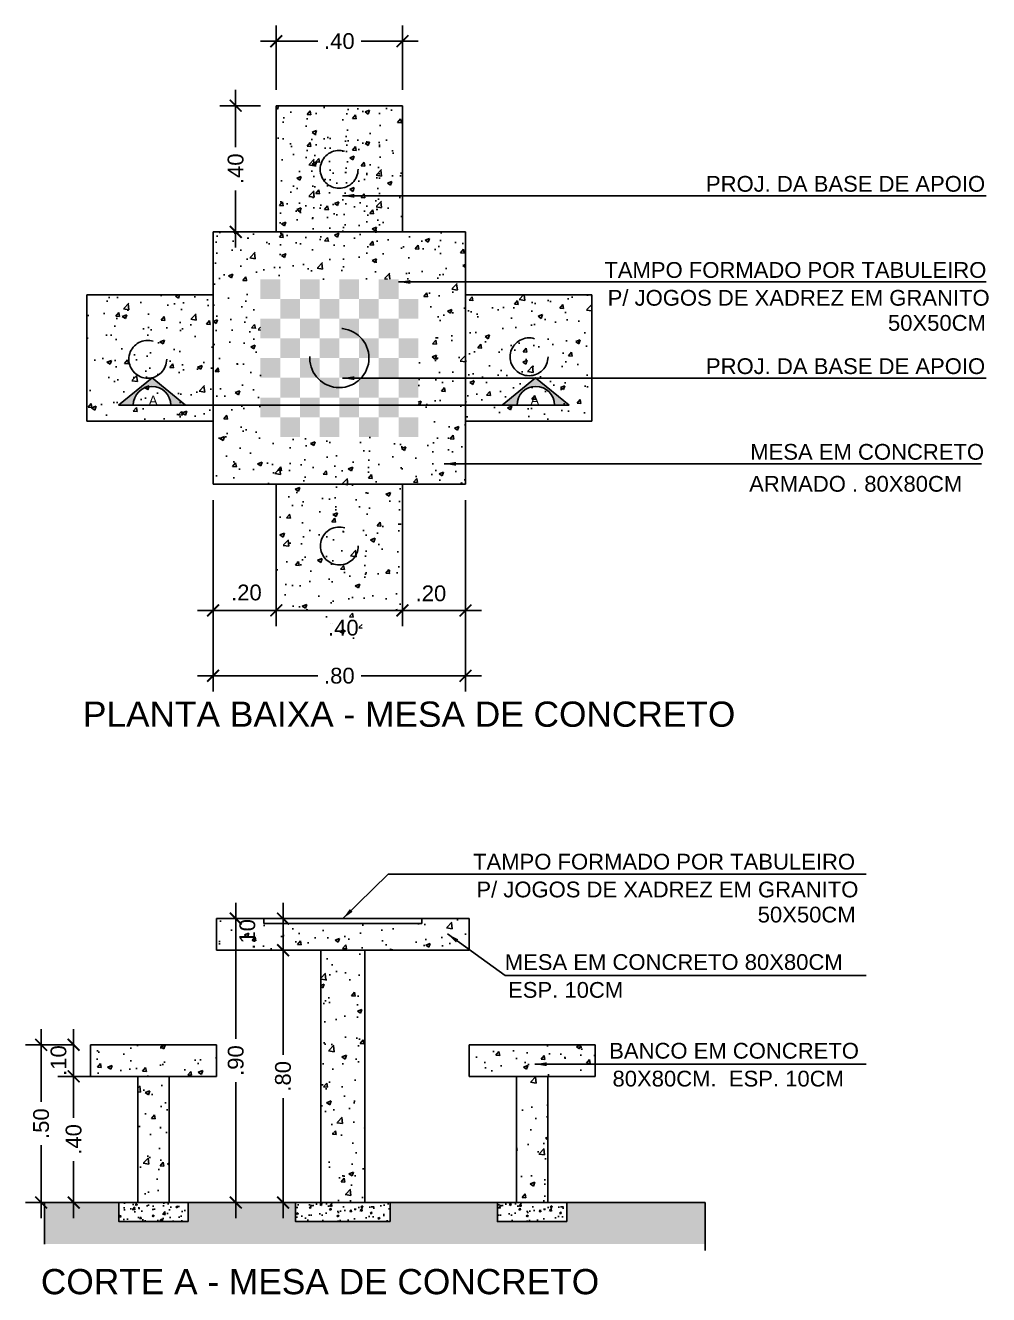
# Model space of a CAD drawing. Header units: metres. Extents: x 4355.45 to 4361.68, y -530.51 to -526.45.
# Drawn here: x 4355.447 to 4358.5, y -530.47 to -526.446 of the extents above; entities that cross this region are included whole.
import ezdxf

# ---------------------------------------------------------------- set-up
doc = ezdxf.new("R2010")
doc.units = ezdxf.units.M
doc.header["$LTSCALE"] = 12
doc.header["$MEASUREMENT"] = 0
doc.linetypes.add('DASHED', pattern=[0.75, 0.5, -0.25])
for name, color, linetype in [('01', 1, 'Continuous'), ('02', 2, 'Continuous'), ('ARQ-CTA', 1, 'Continuous'), ('ARQ-EQP', 251, 'Continuous'), ('ARQ-FHA', 7, 'Continuous'), ('ARQ-LAJ', 3, 'Continuous'), ('ARQ-MOB', 251, 'Continuous'), ('ARQ-TXT', 7, 'Continuous'), ('COTA', 13, 'Continuous'), ('L03', 3, 'Continuous')]:
    doc.layers.add(name, color=color, linetype=linetype)
doc.styles.add('1-20', font='arial.ttf', dxfattribs={"height": 4})
doc.styles.add('1-50', font='arial.ttf')
doc.styles.add('REGUA80', font='arial.ttf')
doc.dimstyles.new('1_25', dxfattribs={"dimscale": 25, "dimtxt": 0.002, "dimasz": 0.0015, "dimexe": 0.002, "dimexo": 0.002, "dimgap": 0.001, "dimtad": 0, "dimzin": 4, "dimdsep": 46, "dimtxsty": '1-50', "dimblk": 'ARCHTICK', "dimcen": 0.002, "dimdle": 0.002, "dimclrd": 12, "dimclre": 12, "dimclrt": 7, "dimazin": 0, "dimtm": 1e-09, "dimtfac": 1, "dimtmove": 2, "dimatfit": 3, "dimfxl": 0, "dimarcsym": 0})

# ---------------------------------------------------------------- blocks, each defined once
blk = doc.blocks.new('111')
at = {"layer": 'ARQ-MOB'}
for p, q in [((4746.6369, 101.1689), (4747.0369, 101.1689)), ((4746.6369, 100.7689), (4746.6369, 101.1689)), ((4747.0369, 101.1689), (4747.0369, 100.7689)), ((4746.4369, 100.7689), (4747.2369, 100.7689)), ((4746.4369, 99.9689), (4746.4369, 100.7689)), ((4747.0369, 100.7689), (4746.6369, 100.7689)), ((4747.2369, 100.7689), (4747.2369, 99.9689)), ((4746.0369, 100.5689), (4746.4369, 100.5689)), ((4746.0369, 100.1689), (4746.0369, 100.5689)), ((4746.4369, 100.5689), (4746.4369, 100.1689)), ((4747.2369, 100.5689), (4747.6369, 100.5689)), ((4747.2369, 100.1689), (4747.2369, 100.5689)), ((4747.6369, 100.5689), (4747.6369, 100.1689)), ((4746.4369, 100.1689), (4746.0369, 100.1689)), ((4747.6369, 100.1689), (4747.2369, 100.1689)), ((4747.2369, 99.9689), (4746.4369, 99.9689)), ((4746.6369, 99.9689), (4747.0369, 99.9689)), ((4746.6369, 99.5689), (4746.6369, 99.9689)), ((4747.0369, 99.9689), (4747.0369, 99.5689)), ((4747.0369, 99.5689), (4746.6369, 99.5689))]:
    blk.add_line(p, q, dxfattribs=at)
blk = doc.blocks.new('_ArchTick')
at = {"color": 0, "linetype": 'ByBlock', "const_width": 0.15}
blk.add_lwpolyline([(-0.5, -0.5), (0.5, 0.5)], dxfattribs=at)
blk = doc.blocks.new('*D2')
at = {"layer": 'ARQ-CTA', "color": 12, "lineweight": -2}
for p, q in [((4356.2419, -526.6509), (4356.2419, -526.4463)), ((4356.6419, -526.6509), (4356.6419, -526.4463)), ((4356.1919, -526.4963), (4356.3732, -526.4963)), ((4356.6919, -526.4963), (4356.5106, -526.4963))]:
    blk.add_line(p, q, dxfattribs=at)
at = {"layer": 'Defpoints', "color": 0}
for p in [(4356.6419, -526.4963), (4356.2419, -526.7009), (4356.6419, -526.7009)]:
    blk.add_point(p, dxfattribs=at)
at = {"layer": 'ARQ-CTA', "color": 12, "lineweight": -2, "xscale": 0.0375, "yscale": 0.0375, "zscale": 0.0375, "rotation": 180}
blk.add_blockref('_ArchTick', (4356.2419, -526.4963), dxfattribs=at)
at = {"layer": 'ARQ-CTA', "color": 12, "lineweight": -2, "xscale": 0.0375, "yscale": 0.0375, "zscale": 0.0375}
blk.add_blockref('_ArchTick', (4356.6419, -526.4963), dxfattribs=at)
at = {"layer": 'ARQ-CTA', "color": 7, "insert": (4356.4419, -526.4963), "char_height": 0.05, "attachment_point": 5, "style": '1-50'}
blk.add_mtext('.40', dxfattribs=at)
blk = doc.blocks.new('*D3')
at = {"layer": 'ARQ-CTA', "color": 12, "lineweight": -2}
for p, q in [((4356.0419, -527.9509), (4356.0419, -528.3509)), ((4356.2419, -528.2509), (4356.2419, -528.3509)), ((4356.2919, -528.3009), (4355.9919, -528.3009))]:
    blk.add_line(p, q, dxfattribs=at)
at = {"layer": 'Defpoints', "color": 0}
for p in [(4356.0419, -527.9009), (4356.2419, -528.2009), (4356.0419, -528.3009)]:
    blk.add_point(p, dxfattribs=at)
at = {"layer": 'ARQ-CTA', "color": 12, "lineweight": -2, "xscale": 0.0375, "yscale": 0.0375, "zscale": 0.0375, "rotation": 180}
blk.add_blockref('_ArchTick', (4356.0419, -528.3009), dxfattribs=at)
at = {"layer": 'ARQ-CTA', "color": 12, "lineweight": -2, "xscale": 0.0375, "yscale": 0.0375, "zscale": 0.0375}
blk.add_blockref('_ArchTick', (4356.2419, -528.3009), dxfattribs=at)
at = {"layer": 'ARQ-CTA', "color": 7, "insert": (4356.1473, -528.2444), "char_height": 0.05, "attachment_point": 5, "style": '1-50'}
blk.add_mtext('.20', dxfattribs=at)
blk = doc.blocks.new('*D4')
at = {"layer": 'ARQ-CTA', "color": 12, "lineweight": -2}
for p, q in [((4356.2419, -528.2509), (4356.2419, -528.3509)), ((4356.6419, -528.2509), (4356.6419, -528.3509)), ((4356.1919, -528.3009), (4356.6919, -528.3009))]:
    blk.add_line(p, q, dxfattribs=at)
at = {"layer": 'Defpoints', "color": 0}
for p in [(4356.2419, -528.2009), (4356.6419, -528.2009), (4356.6419, -528.3009)]:
    blk.add_point(p, dxfattribs=at)
at = {"layer": 'ARQ-CTA', "color": 12, "lineweight": -2, "xscale": 0.0375, "yscale": 0.0375, "zscale": 0.0375, "rotation": 180}
blk.add_blockref('_ArchTick', (4356.2419, -528.3009), dxfattribs=at)
at = {"layer": 'ARQ-CTA', "color": 12, "lineweight": -2, "xscale": 0.0375, "yscale": 0.0375, "zscale": 0.0375}
blk.add_blockref('_ArchTick', (4356.6419, -528.3009), dxfattribs=at)
at = {"layer": 'ARQ-CTA', "color": 7, "insert": (4356.4545, -528.356), "char_height": 0.05, "attachment_point": 5, "style": '1-50'}
blk.add_mtext('.40', dxfattribs=at)
blk = doc.blocks.new('*D5')
at = {"layer": 'ARQ-CTA', "color": 12, "lineweight": -2}
for p, q in [((4356.8419, -527.9509), (4356.8419, -528.3509)), ((4356.5919, -528.3009), (4356.8919, -528.3009))]:
    blk.add_line(p, q, dxfattribs=at)
at = {"layer": 'Defpoints', "color": 0}
for p in [(4356.8419, -527.9009), (4356.6419, -528.3009), (4356.8419, -528.3009)]:
    blk.add_point(p, dxfattribs=at)
at = {"layer": 'ARQ-CTA', "color": 12, "lineweight": -2, "xscale": 0.0375, "yscale": 0.0375, "zscale": 0.0375, "rotation": 180}
blk.add_blockref('_ArchTick', (4356.6419, -528.3009), dxfattribs=at)
at = {"layer": 'ARQ-CTA', "color": 12, "lineweight": -2, "xscale": 0.0375, "yscale": 0.0375, "zscale": 0.0375}
blk.add_blockref('_ArchTick', (4356.8419, -528.3009), dxfattribs=at)
at = {"layer": 'ARQ-CTA', "color": 7, "insert": (4356.7321, -528.2471), "char_height": 0.05, "attachment_point": 5, "style": '1-50'}
blk.add_mtext('.20', dxfattribs=at)
blk = doc.blocks.new('gtg')
at = {"layer": 'ARQ-CTA', "ltscale": 0.05}
h = blk.add_hatch(color=0, dxfattribs=at)
h.dxf.hatch_style = 1
h.paths.add_polyline_path([(4086.9837, -543.889), (4086.9212, -543.889), (4086.9212, -543.9515), (4086.9837, -543.9515)])
h.paths.add_polyline_path([(4087.1087, -543.889), (4087.0462, -543.889), (4087.0462, -543.9515), (4087.1087, -543.9515)])
h.paths.add_polyline_path([(4087.2337, -543.889), (4087.1712, -543.889), (4087.1712, -543.9515), (4087.2337, -543.9515)])
h.paths.add_polyline_path([(4087.3587, -543.889), (4087.2962, -543.889), (4087.2962, -543.9515), (4087.3587, -543.9515)])
h.paths.add_polyline_path([(4087.4212, -543.9515), (4087.3587, -543.9515), (4087.3587, -544.014), (4087.4212, -544.014)])
h.paths.add_polyline_path([(4087.2962, -543.9515), (4087.2337, -543.9515), (4087.2337, -544.014), (4087.2962, -544.014)])
h.paths.add_polyline_path([(4087.1712, -543.9515), (4087.1087, -543.9515), (4087.1087, -544.014), (4087.1712, -544.014)])
h.paths.add_polyline_path([(4087.0462, -543.9515), (4086.9837, -543.9515), (4086.9837, -544.014), (4087.0462, -544.014)])
h.paths.add_polyline_path([(4086.9837, -544.014), (4086.9212, -544.014), (4086.9212, -544.0765), (4086.9837, -544.0765)])
h.paths.add_polyline_path([(4087.1087, -544.014), (4087.0462, -544.014), (4087.0462, -544.0765), (4087.1087, -544.0765)])
h.paths.add_polyline_path([(4087.2337, -544.014), (4087.1712, -544.014), (4087.1712, -544.0765), (4087.2337, -544.0765)])
h.paths.add_polyline_path([(4087.3587, -544.014), (4087.2962, -544.014), (4087.2962, -544.0765), (4087.3587, -544.0765)])
h.paths.add_polyline_path([(4087.4212, -544.0765), (4087.3587, -544.0765), (4087.3587, -544.139), (4087.4212, -544.139)])
h.paths.add_polyline_path([(4087.2962, -544.0765), (4087.2337, -544.0765), (4087.2337, -544.139), (4087.2962, -544.139)])
h.paths.add_polyline_path([(4087.1712, -544.0765), (4087.1087, -544.0765), (4087.1087, -544.139), (4087.1712, -544.139)])
h.paths.add_polyline_path([(4087.0462, -544.0765), (4086.9837, -544.0765), (4086.9837, -544.139), (4087.0462, -544.139)])
h.paths.add_polyline_path([(4086.9837, -544.139), (4086.9212, -544.139), (4086.9212, -544.2015), (4086.9837, -544.2015)])
h.paths.add_polyline_path([(4087.1087, -544.139), (4087.0462, -544.139), (4087.0462, -544.2015), (4087.1087, -544.2015)])
h.paths.add_polyline_path([(4087.2337, -544.139), (4087.1712, -544.139), (4087.1712, -544.2015), (4087.2337, -544.2015)])
h.paths.add_polyline_path([(4087.3587, -544.139), (4087.2962, -544.139), (4087.2962, -544.2015), (4087.3587, -544.2015)])
h.paths.add_polyline_path([(4087.4212, -544.2015), (4087.3587, -544.2015), (4087.3587, -544.264), (4087.4212, -544.264)])
h.paths.add_polyline_path([(4087.2962, -544.2015), (4087.2337, -544.2015), (4087.2337, -544.264), (4087.2962, -544.264)])
h.paths.add_polyline_path([(4087.1712, -544.2015), (4087.1087, -544.2015), (4087.1087, -544.264), (4087.1712, -544.264)])
h.paths.add_polyline_path([(4087.0462, -544.2015), (4086.9837, -544.2015), (4086.9837, -544.264), (4087.0462, -544.264)])
h.paths.add_polyline_path([(4086.9837, -544.264), (4086.9212, -544.264), (4086.9212, -544.3265), (4086.9837, -544.3265)])
h.paths.add_polyline_path([(4087.1087, -544.264), (4087.0462, -544.264), (4087.0462, -544.3265), (4087.1087, -544.3265)])
h.paths.add_polyline_path([(4087.2337, -544.264), (4087.1712, -544.264), (4087.1712, -544.3265), (4087.2337, -544.3265)])
h.paths.add_polyline_path([(4087.3587, -544.264), (4087.2962, -544.264), (4087.2962, -544.3265), (4087.3587, -544.3265)])
h.paths.add_polyline_path([(4087.4212, -544.3265), (4087.3587, -544.3265), (4087.3587, -544.389), (4087.4212, -544.389)])
h.paths.add_polyline_path([(4087.2962, -544.3265), (4087.2337, -544.3265), (4087.2337, -544.389), (4087.2962, -544.389)])
h.paths.add_polyline_path([(4087.1712, -544.3265), (4087.1087, -544.3265), (4087.1087, -544.389), (4087.1712, -544.389)])
h.paths.add_polyline_path([(4087.0462, -544.3265), (4086.9837, -544.3265), (4086.9837, -544.389), (4087.0462, -544.389)])
blk = doc.blocks.new('*D7')
at = {"layer": 'ARQ-CTA', "color": 12, "lineweight": -2}
for p, q in [((4356.0419, -527.9509), (4356.0419, -528.5581)), ((4356.8419, -527.9509), (4356.8419, -528.5581)), ((4355.9919, -528.5081), (4356.3732, -528.5081)), ((4356.8919, -528.5081), (4356.5106, -528.5081))]:
    blk.add_line(p, q, dxfattribs=at)
at = {"layer": 'Defpoints', "color": 0}
for p in [(4356.0419, -527.9009), (4356.8419, -527.9009), (4356.0419, -528.5081)]:
    blk.add_point(p, dxfattribs=at)
at = {"layer": 'ARQ-CTA', "color": 12, "lineweight": -2, "xscale": 0.0375, "yscale": 0.0375, "zscale": 0.0375, "rotation": 180}
blk.add_blockref('_ArchTick', (4356.0419, -528.5081), dxfattribs=at)
at = {"layer": 'ARQ-CTA', "color": 12, "lineweight": -2, "xscale": 0.0375, "yscale": 0.0375, "zscale": 0.0375}
blk.add_blockref('_ArchTick', (4356.8419, -528.5081), dxfattribs=at)
at = {"layer": 'ARQ-CTA', "color": 7, "insert": (4356.4419, -528.5081), "char_height": 0.05, "attachment_point": 5, "style": '1-50'}
blk.add_mtext('.80', dxfattribs=at)
blk = doc.blocks.new('seta corte')
blk.add_hatch(color=1).paths.add_polyline_path([(-5.26661, 2.28454), (-5.26943, 2.28225), (-5.2682, 2.28225, -1), (-5.26506, 2.28225), (-5.26383, 2.28225)])
at = {"layer": '01'}
for p, q in [((-5.26943, 2.28225), (-5.2682, 2.28225)), ((-5.26506, 2.28225), (-5.26135, 2.28225))]:
    blk.add_line(p, q, dxfattribs=at)
at = {"layer": '02'}
blk.add_arc((-5.26663, 2.28225), 0.00157, 0, 180, dxfattribs=at)
at = {"layer": 'L03'}
for p, q in [((-5.26661, 2.28454), (-5.26943, 2.28225)), ((-5.26661, 2.28454), (-5.26383, 2.28225)), ((-5.2682, 2.28225), (-5.26943, 2.28225)), ((-5.26506, 2.28225), (-5.26383, 2.28225))]:
    blk.add_line(p, q, dxfattribs=at)
at = {"layer": '02', "style": '1-20'}
blk.add_attdef('X', (-5.26689, 2.28227), '', height=0.000774, dxfattribs=at)
blk = doc.blocks.new('*D9')
at = {"layer": 'ARQ-CTA', "color": 12, "lineweight": -2, "ltscale": 0.05}
for p, q in [((4356.1136, -529.228), (4356.1136, -529.6593)), ((4356.153, -529.278), (4356.0636, -529.278)), ((4356.1136, -530.228), (4356.1136, -529.7967)), ((4356.5041, -530.178), (4356.0636, -530.178))]:
    blk.add_line(p, q, dxfattribs=at)
at = {"layer": 'Defpoints', "color": 0, "ltscale": 0.05}
for p in [(4356.203, -529.278), (4356.1136, -530.178), (4356.5541, -530.178)]:
    blk.add_point(p, dxfattribs=at)
at = {"layer": 'ARQ-CTA', "color": 12, "lineweight": -2, "ltscale": 0.05, "xscale": 0.0375, "yscale": 0.0375, "zscale": 0.0375}
for p, rotation in [((4356.1136, -529.278), 90), ((4356.1136, -530.178), 270)]:
    blk.add_blockref('_ArchTick', p, dxfattribs=dict(at, rotation=rotation))
at = {"layer": 'ARQ-CTA', "color": 7, "ltscale": 0.05, "insert": (4356.1136, -529.728), "char_height": 0.05, "attachment_point": 5, "rotation": 90, "style": '1-50'}
blk.add_mtext('.90', dxfattribs=at)
blk = doc.blocks.new('*D10')
at = {"layer": 'ARQ-CTA', "color": 12, "lineweight": -2, "ltscale": 0.05}
for p, q in [((4355.5998, -529.628), (4355.5998, -529.828)), ((4355.603, -529.678), (4355.5498, -529.678)), ((4355.603, -529.778), (4355.5498, -529.778))]:
    blk.add_line(p, q, dxfattribs=at)
at = {"layer": 'Defpoints', "color": 0, "ltscale": 0.05}
for p in [(4355.653, -529.678), (4355.5998, -529.778), (4355.653, -529.778)]:
    blk.add_point(p, dxfattribs=at)
at = {"layer": 'ARQ-CTA', "color": 12, "lineweight": -2, "ltscale": 0.05, "xscale": 0.0375, "yscale": 0.0375, "zscale": 0.0375}
for p, rotation in [((4355.5998, -529.678), 90), ((4355.5998, -529.778), 270)]:
    blk.add_blockref('_ArchTick', p, dxfattribs=dict(at, rotation=rotation))
at = {"layer": 'ARQ-CTA', "color": 7, "ltscale": 0.05, "insert": (4355.5519, -529.728), "char_height": 0.05, "attachment_point": 5, "rotation": 90, "style": '1-50'}
blk.add_mtext('.10', dxfattribs=at)
blk = doc.blocks.new('*D11')
at = {"layer": 'ARQ-CTA', "color": 12, "lineweight": -2, "ltscale": 0.05}
for p, q in [((4355.5998, -529.728), (4355.5998, -529.9093)), ((4355.753, -529.778), (4355.5498, -529.778)), ((4355.5998, -530.228), (4355.5998, -530.0467)), ((4355.753, -530.178), (4355.5498, -530.178))]:
    blk.add_line(p, q, dxfattribs=at)
at = {"layer": 'Defpoints', "color": 0, "ltscale": 0.05}
for p in [(4355.803, -529.778), (4355.5998, -530.178), (4355.803, -530.178)]:
    blk.add_point(p, dxfattribs=at)
at = {"layer": 'ARQ-CTA', "color": 12, "lineweight": -2, "ltscale": 0.05, "xscale": 0.0375, "yscale": 0.0375, "zscale": 0.0375}
for p, rotation in [((4355.5998, -529.778), 90), ((4355.5998, -530.178), 270)]:
    blk.add_blockref('_ArchTick', p, dxfattribs=dict(at, rotation=rotation))
at = {"layer": 'ARQ-CTA', "color": 7, "ltscale": 0.05, "insert": (4355.5998, -529.978), "char_height": 0.05, "attachment_point": 5, "rotation": 90, "style": '1-50'}
blk.add_mtext('.40', dxfattribs=at)
blk = doc.blocks.new('*D12')
at = {"layer": 'ARQ-CTA', "color": 12, "lineweight": -2}
for p, q in [((4356.1132, -526.6509), (4356.1132, -526.8322)), ((4356.1919, -526.7009), (4356.0632, -526.7009)), ((4356.1132, -527.1509), (4356.1132, -526.9697)), ((4356.1919, -527.1009), (4356.0632, -527.1009))]:
    blk.add_line(p, q, dxfattribs=at)
at = {"layer": 'Defpoints', "color": 0}
for p in [(4356.1132, -526.7009), (4356.2419, -526.7009), (4356.2419, -527.1009)]:
    blk.add_point(p, dxfattribs=at)
at = {"layer": 'ARQ-CTA', "color": 12, "lineweight": -2, "xscale": 0.0375, "yscale": 0.0375, "zscale": 0.0375}
for p, rotation in [((4356.1132, -526.7009), 90), ((4356.1132, -527.1009), 270)]:
    blk.add_blockref('_ArchTick', p, dxfattribs=dict(at, rotation=rotation))
at = {"layer": 'ARQ-CTA', "color": 7, "insert": (4356.1132, -526.9009), "char_height": 0.05, "attachment_point": 5, "rotation": 90, "style": '1-50'}
blk.add_mtext('.40', dxfattribs=at)
blk = doc.blocks.new('*D13')
at = {"layer": 'ARQ-CTA', "color": 12, "lineweight": -2, "ltscale": 0.05}
for p, q in [((4355.4968, -529.628), (4355.4968, -529.8593)), ((4355.603, -529.678), (4355.4468, -529.678)), ((4355.4968, -530.228), (4355.4968, -529.9967)), ((4355.703, -530.178), (4355.4468, -530.178))]:
    blk.add_line(p, q, dxfattribs=at)
at = {"layer": 'Defpoints', "color": 0, "ltscale": 0.05}
for p in [(4355.653, -529.678), (4355.4968, -530.178), (4355.753, -530.178)]:
    blk.add_point(p, dxfattribs=at)
at = {"layer": 'ARQ-CTA', "color": 12, "lineweight": -2, "ltscale": 0.05, "xscale": 0.0375, "yscale": 0.0375, "zscale": 0.0375}
for p, rotation in [((4355.4968, -529.678), 90), ((4355.4968, -530.178), 270)]:
    blk.add_blockref('_ArchTick', p, dxfattribs=dict(at, rotation=rotation))
at = {"layer": 'ARQ-CTA', "color": 7, "ltscale": 0.05, "insert": (4355.4968, -529.928), "char_height": 0.05, "attachment_point": 5, "rotation": 90, "style": '1-50'}
blk.add_mtext('.50', dxfattribs=at)
blk = doc.blocks.new('*D14')
at = {"layer": 'ARQ-CTA', "color": 12, "lineweight": -2, "ltscale": 0.05}
for p, q in [((4356.2634, -529.328), (4356.2634, -529.7093)), ((4356.333, -529.378), (4356.2134, -529.378)), ((4356.2634, -530.228), (4356.2634, -529.8467)), ((4356.333, -530.178), (4356.2134, -530.178))]:
    blk.add_line(p, q, dxfattribs=at)
at = {"layer": 'Defpoints', "color": 0, "ltscale": 0.05}
for p in [(4356.2634, -529.378), (4356.383, -529.378), (4356.383, -530.178)]:
    blk.add_point(p, dxfattribs=at)
at = {"layer": 'ARQ-CTA', "color": 12, "lineweight": -2, "ltscale": 0.05, "xscale": 0.0375, "yscale": 0.0375, "zscale": 0.0375}
for p, rotation in [((4356.2634, -529.378), 90), ((4356.2634, -530.178), 270)]:
    blk.add_blockref('_ArchTick', p, dxfattribs=dict(at, rotation=rotation))
at = {"layer": 'ARQ-CTA', "color": 7, "ltscale": 0.05, "insert": (4356.2634, -529.778), "char_height": 0.05, "attachment_point": 5, "rotation": 90, "style": '1-50'}
blk.add_mtext('.80', dxfattribs=at)
blk = doc.blocks.new('*D15')
at = {"layer": 'ARQ-CTA', "color": 12, "lineweight": -2, "ltscale": 0.05}
for p, q in [((4356.2634, -529.428), (4356.2634, -529.228)), ((4356.2232, -529.278), (4356.2134, -529.278)), ((4356.2232, -529.378), (4356.2134, -529.378))]:
    blk.add_line(p, q, dxfattribs=at)
at = {"layer": 'Defpoints', "color": 0, "ltscale": 0.05}
for p in [(4356.2634, -529.278), (4356.2732, -529.278), (4356.2732, -529.378)]:
    blk.add_point(p, dxfattribs=at)
at = {"layer": 'ARQ-CTA', "color": 12, "lineweight": -2, "ltscale": 0.05, "xscale": 0.0375, "yscale": 0.0375, "zscale": 0.0375}
for p, rotation in [((4356.2634, -529.278), 90), ((4356.2634, -529.378), 270)]:
    blk.add_blockref('_ArchTick', p, dxfattribs=dict(at, rotation=rotation))
at = {"layer": 'ARQ-CTA', "color": 7, "ltscale": 0.05, "insert": (4356.1504, -529.328), "char_height": 0.05, "attachment_point": 5, "rotation": 90, "style": '1-50'}
blk.add_mtext('.10', dxfattribs=at)

msp = doc.modelspace()

# ---------------------------------------------------------------- hatches: boundary and pattern name
at = {"layer": 'ARQ-EQP', "ltscale": 0.05}
h = msp.add_hatch(dxfattribs=at)
h.set_pattern_fill('EARTH', color=256, scale=0.09, angle=45)
h.set_pattern_definition([(45, (269.26321, 17.653746), (0, 0.03181980515), [0.0225, -0.0225]), (45, (269.257243, 17.659712), (0, 0.03181980515), [0.0225, -0.0225]), (45, (269.251277, 17.665679), (0, 0.03181980515), [0.0225, -0.0225]), (135, (269.251277, 17.669656), (-0.03181980515, 0), [0.0225, -0.0225]), (135, (269.257243, 17.675622), (-0.03181980515, 0), [0.0225, -0.0225]), (135, (269.26321, 17.681589), (-0.03181980515, 0), [0.0225, -0.0225])])
h.paths.add_polyline_path([(4356.943, -530.178), (4356.603, -530.178), (4356.603, -530.2385), (4356.303, -530.2385), (4356.303, -530.178), (4355.963, -530.178), (4355.963, -530.2385), (4355.743, -530.2385), (4355.743, -530.178), (4355.5073, -530.178), (4355.5073, -530.31), (4357.6009, -530.31), (4357.6009, -530.178), (4357.163, -530.178), (4357.163, -530.2385), (4356.943, -530.2385)])
at = {"layer": 'ARQ-MOB'}
h = msp.add_hatch(dxfattribs=at)
h.set_pattern_fill('AR-CONC', color=256, scale=0.02)
h.set_pattern_definition([(50, (269.25209, 16.74613), (0.1434520365, -0.012550427), [0.015, -0.165]), (355, (269.2521, 16.74613), (-0.0277502667, 0.150438427), [0.012, -0.132]), (100.4514445, (269.26405, 16.74509), (0.1157017693, 0.137887998), [0.0127480384, -0.1402284224]), (46.1842, (269.2521, 16.78613), (0.213448266, -0.033103856), [0.0225, -0.2475]), (96.6356355, (269.26988, 16.78337), (0.186932389, 0.19482372), [0.019122068, -0.210342752]), (351.184164, (269.2521, 16.78613), (0.186932389, 0.19482372), [0.018, -0.198]), (21, (269.27209, 16.77613), (0.1193814104, -0.080523778), [0.015, -0.165]), (326, (269.2721, 16.77613), (0.0486630664, 0.145030009), [0.012, -0.132]), (71.4514447, (269.28204, 16.76942), (0.1680444753, 0.0645062306), [0.012748038, -0.1402284224]), (37.5, (269.252094, 16.74613), (0.00243197106, 0.06657877077), [0, -0.1304, 0, -0.134, 0, -0.1325]), (7.5, (269.25209, 16.74613), (0.0526139075, 0.0788823424), [0, -0.0764, 0, -0.1274, 0, -0.0505]), (327.5, (269.207494, 16.74613), (0.1067644872, -0.00451097435), [0, -0.05, 0, -0.156, 0, -0.207]), (317.5, (269.18749, 16.74613), (0.1166372339, 0.0200209965), [0, -0.065, 0, -0.1036, 0, -0.147])])
h.paths.add_polyline_path([(4356.6419, -527.1009), (4356.6419, -526.7009), (4356.2419, -526.7009), (4356.2419, -527.1009)])
h = msp.add_hatch(dxfattribs=at)
h.set_pattern_fill('AR-CONC', color=256, scale=0.02)
h.set_pattern_definition([(50, (269.25209, 16.64613), (0.1434520365, -0.012550427), [0.015, -0.165]), (355, (269.2521, 16.64613), (-0.0277502667, 0.150438427), [0.012, -0.132]), (100.4514445, (269.26405, 16.64509), (0.1157017693, 0.137887998), [0.0127480384, -0.1402284224]), (46.1842, (269.2521, 16.68613), (0.213448266, -0.033103856), [0.0225, -0.2475]), (96.6356355, (269.26988, 16.68337), (0.186932389, 0.19482372), [0.019122068, -0.210342752]), (351.184164, (269.2521, 16.68613), (0.186932389, 0.19482372), [0.018, -0.198]), (21, (269.27209, 16.67613), (0.1193814104, -0.080523778), [0.015, -0.165]), (326, (269.2721, 16.67613), (0.0486630664, 0.145030009), [0.012, -0.132]), (71.4514447, (269.28204, 16.66942), (0.1680444753, 0.0645062306), [0.012748038, -0.1402284224]), (37.5, (269.252094, 16.64613), (0.00243197106, 0.06657877077), [0, -0.1304, 0, -0.134, 0, -0.1325]), (7.5, (269.25209, 16.64613), (0.0526139075, 0.0788823424), [0, -0.0764, 0, -0.1274, 0, -0.0505]), (327.5, (269.207494, 16.64613), (0.1067644872, -0.00451097435), [0, -0.05, 0, -0.156, 0, -0.207]), (317.5, (269.18749, 16.64613), (0.1166372339, 0.0200209965), [0, -0.065, 0, -0.1036, 0, -0.147])])
h.paths.add_polyline_path([(4356.2419, -527.9009), (4356.2419, -528.3009), (4356.6419, -528.3009), (4356.6419, -527.9009)])
h.paths.add_polyline_path([(4356.5919, -527.1009), (4356.5919, -526.8009), (4356.2919, -526.8009), (4356.2919, -527.1009)])
h.paths.add_polyline_path([(4357.2419, -527.3009), (4356.8419, -527.3009), (4356.8419, -527.7009), (4357.2419, -527.7009)])
h.paths.add_polyline_path([(4356.0419, -527.3009), (4355.6419, -527.3009), (4355.6419, -527.7009), (4356.0419, -527.7009)])
h.paths.add_polyline_path([(4356.1919, -527.2509), (4356.2544, -527.2509), (4356.3169, -527.2509), (4356.3794, -527.2509), (4356.4419, -527.2509), (4356.5044, -527.2509), (4356.5669, -527.2509), (4356.6294, -527.2509), (4356.6919, -527.2509), (4356.6919, -527.3134), (4356.6919, -527.3759), (4356.6919, -527.4384), (4356.6919, -527.5009), (4356.6919, -527.5634), (4356.6919, -527.6259), (4356.6919, -527.6884), (4356.6919, -527.7509), (4356.1919, -527.7509), (4356.1919, -527.6884), (4356.1919, -527.6259), (4356.1919, -527.5634), (4356.1919, -527.5009), (4356.1919, -527.4384), (4356.1919, -527.3759), (4356.1919, -527.3134)], flags=16)
h.paths.add_polyline_path([(4356.0419, -527.1009), (4356.0419, -527.9009), (4356.8419, -527.9009), (4356.8419, -527.1009)])
h.paths.add_polyline_path([(4356.392, -528.4079), (4356.5141, -528.4079), (4356.5141, -528.3049), (4356.392, -528.3049)])
h = msp.add_hatch(dxfattribs=at)
h.set_pattern_fill('AR-CONC', color=256, scale=0.02)
h.set_pattern_definition([(50, (269.26321, 16.1835), (0.1434520365, -0.012550427), [0.015, -0.165]), (355, (269.26321, 16.1835), (-0.0277502667, 0.150438427), [0.012, -0.132]), (100.4514445, (269.27516, 16.18246), (0.1157017693, 0.137887998), [0.0127480384, -0.1402284224]), (46.1842, (269.26321, 16.2235), (0.213448266, -0.033103856), [0.0225, -0.2475]), (96.6356355, (269.281, 16.22074), (0.186932389, 0.19482372), [0.019122068, -0.210342752]), (351.184164, (269.2632, 16.2235), (0.186932389, 0.19482372), [0.018, -0.198]), (21, (269.28321, 16.2135), (0.1193814104, -0.080523778), [0.015, -0.165]), (326, (269.28321, 16.2135), (0.0486630664, 0.145030009), [0.012, -0.132]), (71.4514447, (269.29316, 16.20679), (0.1680444753, 0.0645062306), [0.012748038, -0.1402284224]), (37.5, (269.26321, 16.1835), (0.00243197106, 0.06657877077), [0, -0.1304, 0, -0.134, 0, -0.1325]), (7.5, (269.26321, 16.1835), (0.0526139075, 0.0788823424), [0, -0.0764, 0, -0.1274, 0, -0.0505]), (327.5, (269.21861, 16.1835), (0.1067644872, -0.00451097435), [0, -0.05, 0, -0.156, 0, -0.207]), (317.5, (269.19861, 16.1835), (0.1166372339, 0.0200209965), [0, -0.065, 0, -0.1036, 0, -0.147])])
h.paths.add_polyline_path([(4355.653, -529.678), (4355.653, -529.778), (4356.053, -529.778), (4356.053, -529.678)])
h.paths.add_polyline_path([(4355.903, -529.778), (4355.803, -529.778), (4355.803, -530.178), (4355.903, -530.178)])
h.paths.add_polyline_path([(4356.523, -529.378), (4356.383, -529.378), (4356.383, -530.178), (4356.523, -530.178)])
h.paths.add_polyline_path([(4357.253, -529.778), (4357.253, -529.678), (4356.853, -529.678), (4356.853, -529.778)])
h.paths.add_polyline_path([(4357.003, -530.178), (4357.103, -530.178), (4357.103, -529.778), (4357.003, -529.778)])
h.paths.add_polyline_path([(4356.703, -529.293), (4356.203, -529.293), (4356.203, -529.278), (4356.053, -529.278), (4356.053, -529.378), (4356.853, -529.378), (4356.853, -529.278), (4356.703, -529.278)])
h = msp.add_hatch(dxfattribs=at)
h.set_pattern_fill('AR-CONC', color=256, scale=0.009)
h.set_pattern_definition([(50, (269.26321, 17.653746), (0.0645534164, -0.00564769215), [0.00675, -0.07425]), (355, (269.26321, 17.653746), (-0.01248762, 0.067697292), [0.0054, -0.0594]), (100.4514445, (269.26859, 17.653276), (0.0520657962, 0.0620495992), [0.0057366173, -0.0631027901]), (46.1842, (269.26321, 17.67175), (0.0960517198, -0.0148967353), [0.010125, -0.111375]), (96.6356355, (269.27121, 17.670505), (0.0841195751, 0.087670674), [0.0086049308, -0.0946542384]), (351.184164, (269.26321, 17.67175), (0.084119575, 0.087670674), [0.0081, -0.0891]), (21, (269.27221, 17.667246), (0.0537216347, -0.03623570016), [0.00675, -0.07425]), (326, (269.27221, 17.667246), (0.0218983799, 0.0652635041), [0.0054, -0.0594]), (71.4514447, (269.276686, 17.664227), (0.0756200139, 0.02902780375), [0.0057366171, -0.0631027901]), (37.5, (269.26321, 17.653746), (0.00109438698, 0.02996044684), [0, -0.05868, 0, -0.0603, 0, -0.059625]), (7.5, (269.26321, 17.653746), (0.02367625837, 0.03549705407), [0, -0.03438, 0, -0.05733, 0, -0.022725]), (327.5, (269.24314, 17.653746), (0.04804401926, -0.00202993846), [0, -0.0225, 0, -0.0702, 0, -0.09315]), (317.5, (269.23414, 17.653746), (0.05248675524, 0.0090094484), [0, -0.02925, 0, -0.04662, 0, -0.06615])])
h.paths.add_polyline_path([(4355.963, -530.2385), (4355.963, -530.178), (4355.743, -530.178), (4355.743, -530.2385)])
h.paths.add_polyline_path([(4357.163, -530.2385), (4357.163, -530.178), (4356.943, -530.178), (4356.943, -530.2385)])
h = msp.add_hatch(dxfattribs=at)
h.set_pattern_fill('AR-CONC', color=256, scale=0.009)
h.set_pattern_definition([(50, (268.66321, 17.653746), (0.0645534164, -0.00564769215), [0.00675, -0.07425]), (355, (268.66321, 17.653746), (-0.01248762, 0.067697292), [0.0054, -0.0594]), (100.4514445, (268.66859, 17.653276), (0.0520657962, 0.0620495992), [0.0057366173, -0.0631027901]), (46.1842, (268.66321, 17.67175), (0.0960517198, -0.0148967353), [0.010125, -0.111375]), (96.6356355, (268.67121, 17.670505), (0.0841195751, 0.087670674), [0.0086049308, -0.0946542384]), (351.184164, (268.66321, 17.67175), (0.084119575, 0.087670674), [0.0081, -0.0891]), (21, (268.67221, 17.667246), (0.0537216347, -0.03623570016), [0.00675, -0.07425]), (326, (268.67221, 17.667246), (0.0218983799, 0.0652635041), [0.0054, -0.0594]), (71.4514447, (268.676686, 17.664227), (0.0756200139, 0.02902780375), [0.0057366171, -0.0631027901]), (37.5, (268.66321, 17.653746), (0.00109438698, 0.02996044684), [0, -0.05868, 0, -0.0603, 0, -0.059625]), (7.5, (268.66321, 17.653746), (0.02367625837, 0.03549705407), [0, -0.03438, 0, -0.05733, 0, -0.022725]), (327.5, (268.64314, 17.653746), (0.04804401926, -0.00202993846), [0, -0.0225, 0, -0.0702, 0, -0.09315]), (317.5, (268.63414, 17.653746), (0.05248675524, 0.0090094484), [0, -0.02925, 0, -0.04662, 0, -0.06615])])
h.paths.add_polyline_path([(4356.303, -530.178), (4356.303, -530.2385), (4356.603, -530.2385), (4356.603, -530.178)])

# ---------------------------------------------------------------- linework, layer by layer
at = {"layer": 'ARQ-CTA', "ltscale": 0.05}
for p, q in [((4355.7419, -527.6501, -0.0156), (4357.163, -527.6501, -0.0156)), ((4355.5073, -530.178), (4357.6009, -530.178)), ((4355.5073, -530.178), (4355.5073, -530.31)), ((4357.6009, -530.178), (4357.6009, -530.3303))]:
    msp.add_line(p, q, dxfattribs=at)
at = {"layer": 'ARQ-CTA', "linetype": 'DASHED', "ltscale": 0.05}
for centre, radius in [((4356.4413, -526.9026), 0.06), ((4356.4419, -527.5009, -0.0156), 0.0938), ((4355.8347, -527.5048), 0.06), ((4357.0432, -527.497), 0.06), ((4356.4419, -528.0966), 0.06)]:
    msp.add_circle(centre, radius, dxfattribs=at)
at = {"layer": 'ARQ-LAJ', "ltscale": 0.05}
for p, q in [((4356.203, -529.278), (4356.053, -529.278)), ((4356.053, -529.278), (4356.053, -529.378)), ((4356.203, -529.293), (4356.203, -529.278)), ((4356.853, -529.278), (4356.703, -529.278)), ((4356.703, -529.293), (4356.703, -529.278)), ((4356.853, -529.278), (4356.853, -529.378)), ((4356.703, -529.293), (4356.203, -529.293)), ((4356.853, -529.378), (4356.053, -529.378)), ((4356.383, -530.178), (4356.383, -529.378)), ((4356.523, -530.178), (4356.523, -529.378)), ((4355.653, -529.678), (4356.053, -529.678)), ((4355.653, -529.678), (4355.653, -529.778)), ((4356.053, -529.678), (4356.053, -529.778)), ((4356.853, -529.678), (4357.053, -529.678)), ((4356.853, -529.678), (4357.253, -529.678)), ((4356.853, -529.678), (4356.853, -529.778)), ((4357.253, -529.678), (4357.253, -529.778)), ((4355.653, -529.778), (4356.053, -529.778)), ((4355.803, -529.778), (4355.803, -530.178)), ((4355.903, -529.778), (4355.903, -530.178)), ((4356.853, -529.778), (4357.253, -529.778)), ((4357.003, -529.778), (4357.003, -530.178)), ((4357.103, -529.778), (4357.103, -530.178))]:
    msp.add_line(p, q, dxfattribs=at)
for points in [[(4355.963, -530.2385), (4355.743, -530.2385), (4355.743, -530.178), (4355.963, -530.178)], [(4356.603, -530.2385), (4356.303, -530.2385), (4356.303, -530.178), (4356.603, -530.178)], [(4357.163, -530.2385), (4356.943, -530.2385), (4356.943, -530.178), (4357.163, -530.178)]]:
    msp.add_lwpolyline(points, close=True, dxfattribs=at)
at = {"layer": 'ARQ-MOB', "ltscale": 6}
msp.add_line((4356.703, -529.278), (4356.203, -529.278), dxfattribs=at)

# ---------------------------------------------------------------- block references
at = {"layer": 'ARQ-FHA'}
msp.add_blockref('gtg', (269.2707, 16.638), dxfattribs=at)
at = {"layer": 'ARQ-MOB', "rotation": 90.00000000001154}
msp.add_blockref('111', (4456.8108, -5274.3378), dxfattribs=at)
at = {"layer": 'COTA', "ltscale": 0.3, "xscale": 37.85417089034942, "yscale": 37.85417089034942, "zscale": 37.85417089034942}
msp.add_blockref('seta corte', (4555.2119, -614.0428, -0.0156), dxfattribs=at).add_auto_attribs({'X': 'A'})
at = {"layer": 'COTA', "ltscale": 0.3}
ref = msp.add_blockref('seta corte', (4157.7005, -614.0428, -0.0156), dxfattribs=dict(at, xscale=-37.85417089034942, yscale=37.85417089034941, zscale=37.85417089034942))
ref.add_attrib('X', 'A', (4357.0478, -527.6491, -0.0156), dxfattribs={"layer": '02', "height": 0.0293, "style": '1-20'})

# ---------------------------------------------------------------- texts
at = {"layer": 'ARQ-TXT', "style": 'REGUA80'}
for s, p in [('PROJ. DA BASE DE APOIO', (4357.6038, -526.9736)), ('TAMPO FORMADO POR TABULEIRO', (4357.2818, -527.2466)), ('P/ JOGOS DE XADREZ EM GRANITO', (4357.2923, -527.3349)), ('50X50CM', (4358.1806, -527.4144, 0.0156)), ('PROJ. DA BASE DE APOIO', (4357.6038, -527.5516)), ('MESA EM CONCRETO', (4357.7442, -527.8232, 0.0156)), (' ARMADO . 80X80CM', (4357.7214, -527.9246, 0.0156)), ('TAMPO FORMADO POR TABULEIRO', (4356.8657, -529.1224)), ('P/ JOGOS DE XADREZ EM GRANITO', (4356.8762, -529.2106)), ('50X50CM', (4357.7678, -529.2902, 0.0156)), ('MESA EM CONCRETO 80X80CM ', (4356.9661, -529.4407)), ('ESP. 10CM', (4356.9766, -529.529)), ('BANCO EM CONCRETO ', (4357.2971, -529.7219)), ('80X80CM.  ESP. 10CM', (4357.3076, -529.8102))]:
    msp.add_text(s, height=0.05, dxfattribs=at).set_placement(p)
at = {"layer": 'ARQ-TXT', "char_height": 0.08, "attachment_point": 1, "style": 'REGUA80'}
for s, insert, width in [('PLANTA BAIXA - MESA DE CONCRETO', (4355.6292, -528.5898), 2.334184), ('CORTE A - MESA DE CONCRETO', (4355.4959, -530.3888), 1.870331)]:
    msp.add_mtext(s, dxfattribs=dict(at, insert=insert, width=width))

# ---------------------------------------------------------------- dimensions: what is measured, and where the dimension line sits
at = {"layer": 'ARQ-CTA'}
for base, p1, p2, picture, middle in [((4356.6419, -526.4963), (4356.2419, -526.7009), (4356.6419, -526.7009), '*D2', (4356.4419, -526.4963)), ((4356.0419, -528.5081), (4356.8419, -527.9009), (4356.0419, -527.9009), '*D7', (4356.4419, -528.5081))]:
    dim = msp.add_linear_dim(base=base, p1=p1, p2=p2, dimstyle='1_25', dxfattribs=at)
    dim.commit()
    dim.dimension.update_dxf_attribs({"geometry": picture, "text_midpoint": middle})
dim = msp.add_linear_dim(base=(4356.1132, -526.7009), p1=(4356.2419, -527.1009), p2=(4356.2419, -526.7009), angle=90, dimstyle='1_25', dxfattribs=at)
dim.commit()
dim.dimension.update_dxf_attribs({"geometry": '*D12', "text_midpoint": (4356.1132, -526.9009)})
for base, p1, p2, picture, middle in [((4356.0419, -528.3009), (4356.2419, -528.2009), (4356.0419, -527.9009), '*D3', (4356.1473, -528.2444)), ((4356.8419, -528.3009), (4356.6419, -528.3009), (4356.8419, -527.9009), '*D5', (4356.7321, -528.2471)), ((4356.6419, -528.3009), (4356.2419, -528.2009), (4356.6419, -528.2009), '*D4', (4356.4545, -528.356))]:
    dim = msp.add_linear_dim(base=base, p1=p1, p2=p2, dimstyle='1_25', dxfattribs=at)
    dim.commit()
    dim.dimension.update_dxf_attribs({"geometry": picture, "text_midpoint": middle, "dimtype": 128})
at = {"layer": 'ARQ-CTA', "ltscale": 0.05}
for base, p1, p2, picture, middle in [((4356.1136, -530.178), (4356.203, -529.278), (4356.5541, -530.178), '*D9', (4356.1136, -529.728)), ((4356.2634, -529.278), (4356.2732, -529.378), (4356.2732, -529.278), '*D15', (4356.1504, -529.328)), ((4356.2634, -529.378), (4356.383, -530.178), (4356.383, -529.378), '*D14', (4356.2634, -529.778)), ((4355.4968, -530.178), (4355.653, -529.678), (4355.753, -530.178), '*D13', (4355.4968, -529.928)), ((4355.5998, -530.178), (4355.803, -529.778), (4355.803, -530.178), '*D11', (4355.5998, -529.978))]:
    dim = msp.add_linear_dim(base=base, p1=p1, p2=p2, angle=90, dimstyle='1_25', dxfattribs=at)
    dim.commit()
    dim.dimension.update_dxf_attribs({"geometry": picture, "text_midpoint": middle})
dim = msp.add_linear_dim(base=(4355.5998, -529.778), p1=(4355.653, -529.678), p2=(4355.653, -529.778), angle=90, dimstyle='1_25', dxfattribs=at)
dim.commit()
dim.dimension.update_dxf_attribs({"geometry": '*D10', "text_midpoint": (4355.5519, -529.728), "dimtype": 128})

# ---------------------------------------------------------------- leaders
for points in [[(4356.4518, -526.9866, -0.0156), (4358.4915, -526.9866, -0.0156)], [(4356.6294, -527.2596, -0.0156), (4358.4915, -527.2596, -0.0156)], [(4356.4518, -527.5646, -0.0156), (4358.4915, -527.5646, -0.0156)], [(4356.7741, -527.8362), (4358.4774, -527.8362)]]:
    msp.add_leader(points, dimstyle='1_25', override={"dimgap": 0.001, "dimtad": 0}, dxfattribs=at)
for points in [[(4356.453, -529.278), (4356.5965, -529.1367), (4358.1112, -529.1367)], [(4356.7849, -529.3266), (4356.9673, -529.4584), (4358.1112, -529.4584)], [(4357.0615, -529.7396), (4358.1112, -529.7396)]]:
    msp.add_leader(points, dimstyle='1_25', dxfattribs=at)

doc.saveas('drawing.dxf')
